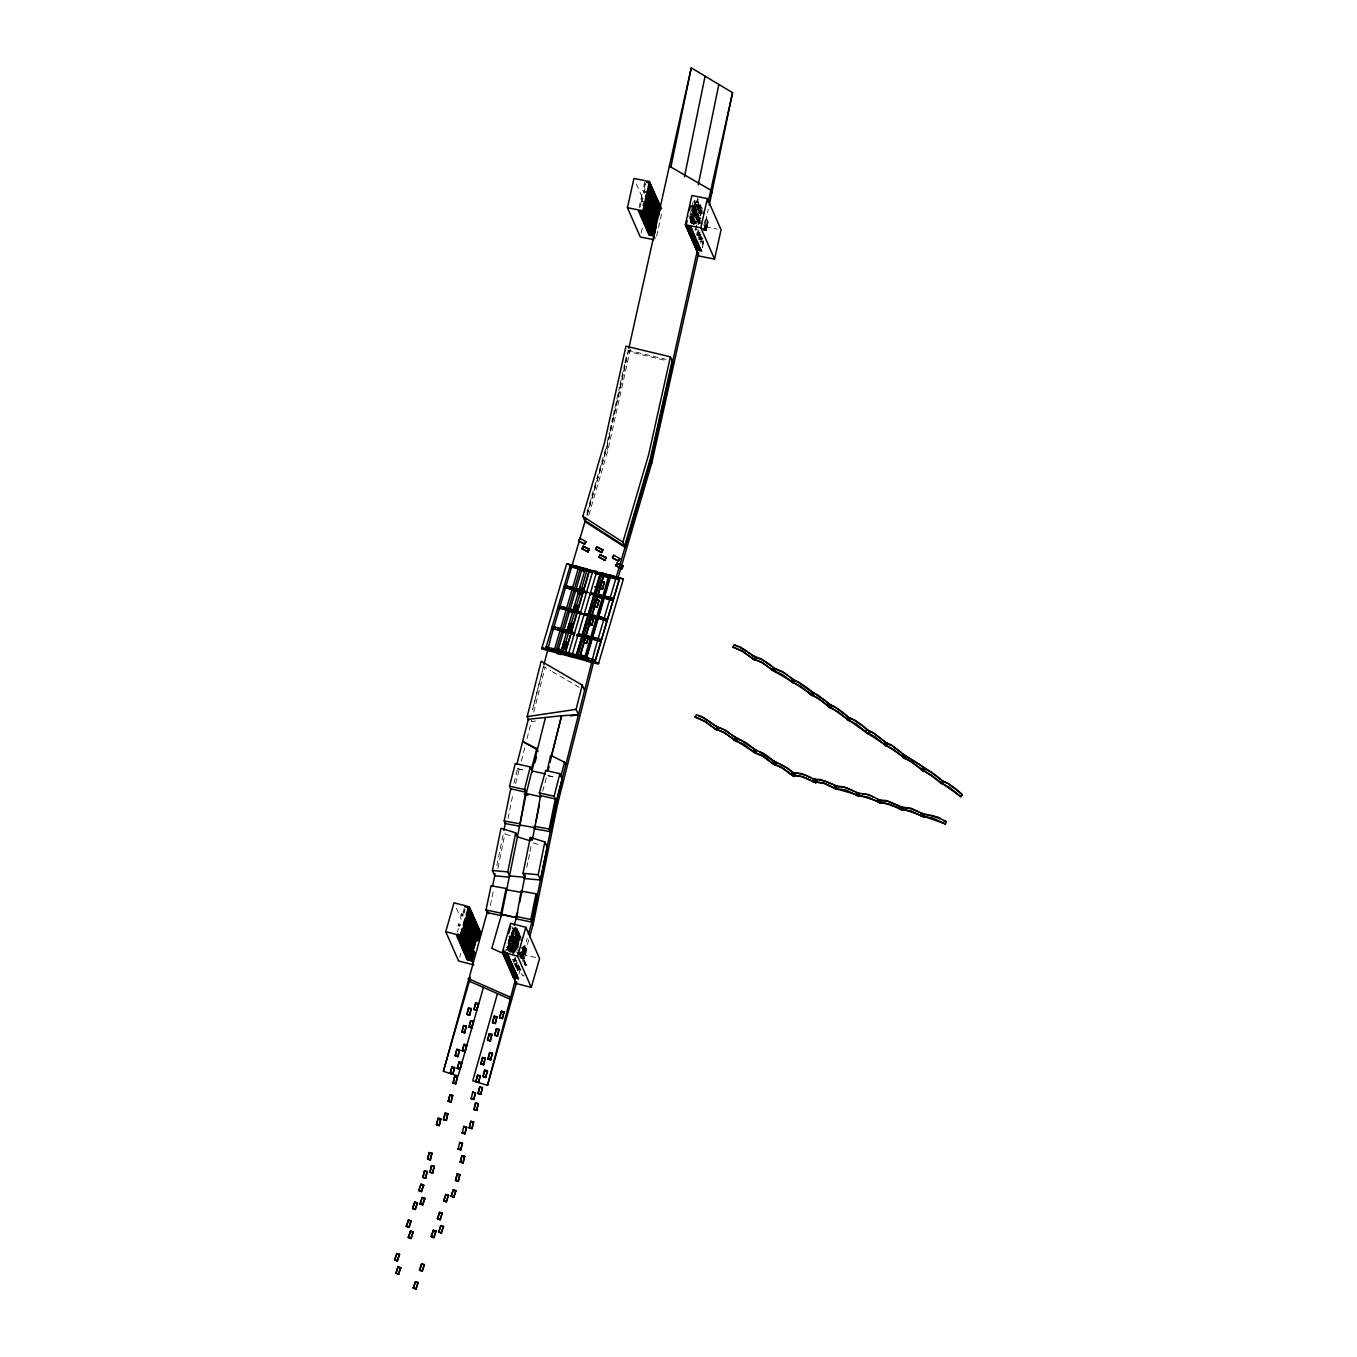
<?xml version="1.0" encoding="UTF-8"?>
<svg xmlns="http://www.w3.org/2000/svg" width="1357" height="1357" viewBox="0 0 1357 1357"><rect width="100%" height="100%" fill="white"/><g stroke="black" fill="none" stroke-linecap="round" stroke-linejoin="round"><path stroke-width="0.75" stroke-dasharray="5 3.75" d="M496.815 865.749L503.345 833.571L511.318 836.065M490.369 905.458L493.303 890.989M497.917 868.243L505.058 833.079M507.993 818.61L513.031 793.794M526.804 867.327L528.026 861.339M528.433 859.337L529.637 853.366M530.044 851.365L531.418 844.156M639.113 207.604L640.25 202.142L645.474 203.16M648.595 193.084L642.523 191.965L640.572 201.006L645.796 202.04M644.779 181.804L642.845 190.845L648.018 191.761M640.097 207.146L640.894 203.567M641.166 202.329L642.709 195.086M645.372 183.127L643.371 192.066M642.132 201.871L642.896 198.19M643.998 193.491L645.949 184.45M641.166 233.099L642.472 227.247M607.19 442.518L609.463 432.255M609.921 430.203L612.669 417.888M613.127 415.836L614.484 409.678M614.942 407.626L619.521 387.118M619.979 385.066L621.336 378.908M621.794 376.856L624.542 364.541M625 362.489L626.374 356.348M587.021 514.608L606.715 447.623L628.359 350.36M588.836 515.032L607.885 450.27L630.445 348.885M656.635 236.152L661.843 212.744M690.221 215.118L691.358 209.656L697.447 210.776M692.087 206.739L693.631 199.496M690.391 218.223L691.934 210.98L698.024 212.099M700.704 220.071L695.429 218.935L694.241 224.295L699.432 201.837L694.207 200.819L692.223 209.741M692.528 212.303L690.577 221.344L692.528 212.303L698.651 213.524L693.376 212.404L695.361 203.465L700.585 204.5L696.395 223.701L690.306 222.582M694.835 202.244L692.85 211.183L694.784 202.142L700.059 203.279L695.276 223.939L696.022 220.258L701.247 221.293M693.156 213.744L691.171 222.667L693.156 213.744L699.228 214.864M693.427 212.506L695.412 203.567M694.004 213.829L695.954 204.788L701.179 205.823L697.362 223.243M697.685 197.868L691.748 223.99L693.681 214.966L699.771 216.085M700.348 217.408L694.275 216.289L692.681 223.43L698.261 199.191M693.257 224.753L694.852 217.612L700.975 218.833M693.58 224.533L698.889 200.615M695.751 217.799L697.702 208.774L702.96 209.911M695.598 230.062L697.176 222.921L702.4 223.939M695.632 230.164L696.836 224.804M697.956 224.567L701.756 207.146L696.531 206.111L694.597 215.152M698.618 224.329L702.332 208.469M696.989 235.931L698.923 226.89M697.973 235.473L699.517 228.213M698.957 239.46L700.144 234.116L698.991 239.578M699.805 239.663L700.721 235.541L697.294 234.863M700.517 240.342L701.298 236.763L700.551 240.443M703.893 225.466L705.08 220.105M700.687 243.446L701.942 238.187L701.145 241.767M703.723 229.927L708.32 209.3M706.454 217.866L704.419 226.687M705.046 228.112C707.285 204.178 710.05 235.575 699.788 226.975M704.741 230.69L705.606 226.789L703.995 223.108M702.264 244.311L703.045 240.732M705.64 229.435L707.574 220.411L705.64 229.435L700.365 228.315M702.298 244.413L703.096 240.851M706.217 230.775L708.167 221.734L706.217 230.775L700.941 229.638M543.495 666.508L532.606 709.592L543.512 666.474L550.637 670.663M513.981 783.226L518.086 766.62M515.626 783.566L519.256 769.266M521.325 761.09L524.955 746.791M527.042 738.615L531.707 720.211M533.776 712.035L545.192 667.067M508.705 940.333L509.604 937.144L512.284 937.823L511.572 941.419M507.993 943.929L509.604 937.144M506.144 953.683C503.26 945.235 515.168 950.697 507.484 948.899M509.299 941.656L510.181 938.467L512.878 939.146L512.149 942.742M511.284 934.837L513.065 928.442L515.931 929.528L513.065 928.442M508.57 945.252L510.181 938.467M511.453 935.227L513.234 928.85M507.925 949.713L508.824 946.524L508.112 950.121M510.368 941.283L511.708 936.5L509.028 935.821M512.301 934.566L514.133 928.069M509.604 944.981L511.708 936.5M512.488 934.956L514.32 928.459M511.402 941.012L512.284 937.823M514.269 930.987L515.168 927.798L514.456 931.394L517.085 932.174L514.371 941.86L517.051 942.538M508.688 951.444L509.401 947.848L506.721 947.169M509.096 952.377L509.995 949.171M512.997 949.9L510.317 949.222L511.216 946.033M515.881 939.875L513.2 939.197L513.913 935.618M513.2 939.197L514.099 936.008M510.911 950.562L513.455 940.486L510.775 939.807L513.625 940.876L510.911 950.562L513.591 951.24L511.674 946.864L508.977 946.185M516.457 941.215L513.777 940.537L514.507 936.941M515.439 933.65L516.338 930.444L513.641 929.782L516.508 930.851L513.777 940.537M511.318 951.478L514.032 941.809L511.352 941.13L514.201 942.199L511.487 951.885M514.371 941.86L517.085 932.174M512.335 951.223L514.608 943.132L511.928 942.453M514.948 943.183L517.492 933.107L514.948 943.183L517.628 943.861M512.064 953.208L514.608 943.132M513.37 950.952L515.202 944.455L512.522 943.777L515.372 944.845L512.641 954.531M518.086 934.43C508.197 958.11 524.616 932.904 515.389 933.752M513.947 952.275L515.779 945.778L513.099 945.1L515.948 946.185L513.675 954.259M518.662 935.753L516.118 945.829L518.832 936.16L515.982 935.075L518.832 936.16M515.015 951.902L516.355 947.101L513.675 946.423L516.355 947.101M519.239 937.076L516.695 947.152L519.409 937.483L516.559 936.398L519.409 937.483M517.102 948.085L519.816 938.416M517.729 946.898L520.002 938.807M515.507 966.947L516.389 963.758L515.677 967.354M517.254 970.933L518.137 967.745L515.626 967.456M519.426 953.394L522.106 954.073L523.904 947.695L522.292 954.463L519.595 953.784M521.8 948.339L524.481 949.018L522.699 955.396L520.019 954.717M524.481 949.018L522.869 955.786L520.189 955.107M525.057 950.341L523.276 956.719L520.596 956.04L523.31 946.372L520.766 956.448L523.446 957.126C528.959 945.914 516.847 950.426 525.244 950.731M542.681 791.267L546.82 776.153M457.411 932.106L458.429 928.578M463.229 912.158L464.196 908.528M463.755 913.38L464.773 909.852M459.684 957.109L460.803 953.259M515.185 939.994L512.658 948.814L507.518 947.474L510.045 938.671L516.169 940.214L510.978 938.773L512.505 933.48M511.962 932.259L510.453 937.551L511.911 932.157M507.569 947.576L510.045 938.671M506.907 950.714L508.027 946.813M508.587 944.862L510.826 937.059M511.385 935.109L513.625 927.306M509.621 943.505L508.146 948.899L513.285 950.239M508.722 950.222L510.707 943.081M513.591 933.056L511.606 940.197L516.712 941.436M510.571 946.05L509.045 951.325L511.793 942.64L517.916 944.184M511.928 941.3L513.455 936.025M514.812 931.275L515.813 927.764L514.863 931.394M514.676 932.615L511.979 941.419L517.288 942.759M511.843 942.742L509.265 951.444M513.709 936.245L512.183 941.521L517.339 942.861L519.816 933.955L516.389 933.056M510.181 951.003L511.148 947.373M512.047 944.506L514.032 937.348M515.439 932.717L516.915 927.323M510.402 951.121L512.369 943.963L517.56 945.405M510.758 952.326L511.725 948.696M514.608 938.671L512.132 947.593L506.941 946.151M510.978 952.444L512.963 945.286L518.153 946.728M512.064 952.003L518.069 929.969L515.541 938.79L510.402 937.45M513.116 951.461L518.696 931.411L513.506 929.969M513.15 951.579L514.167 948.051L519.273 949.289M517.051 938.026L514.473 946.728L517.899 947.61M508.688 950.121L513.879 951.562L516.355 942.657M514.965 951.138L516.932 943.98M516.186 947.729L518.17 940.571M516.508 948.831L517.526 945.303M518.374 942.318L520.393 935.278L516.763 949.052M513.76 962.045L515.948 955.006M513.964 962.164L514.982 958.636M514.846 961.604L515.813 957.974M516.084 967.354L517.56 961.96L514.116 961.061M517.204 969.899L518.713 964.606L515.287 963.724M521.597 954.582L520.579 958.11L521.648 954.683M517.238 970.001L518.764 964.725M517.933 970.781L519.29 965.93L515.134 964.81M521.427 958.602L527.262 938.315M523.107 956.023L517.967 954.683L523.157 956.125L525.685 947.322L522.208 946.321M518.985 973.987L520.46 968.084M522.598 961.265L529.009 938.925M524.277 958.67L526.804 949.866L521.665 948.526M526.855 949.968L524.328 958.771L519.137 957.33M520.952 951.427L526.601 965.98L525.363 965.658L520.867 953.394M524.073 974.784L523.717 976.005L522.479 975.683L515.219 959.128M586.936 512.352L606.274 446.623M586.936 515.66L606.85 447.946L628.325 351.514L666.66 360.691M463.992 912.65L464.942 909.478M531.537 721.602L535.625 721.008M696.005 204.89L701.23 205.925M696.582 206.23L701.806 207.248M690.476 205.772L695.734 206.909L690.509 205.874M702.383 208.571L697.108 207.451L695.174 216.475M691.052 207.095L696.328 208.232M691.629 208.418L696.904 209.555M703.503 211.132L698.278 210.098L696.294 219.02L699.771 219.715M691.408 209.758L696.582 210.691M704.079 212.455L698.855 211.421L696.921 220.462M691.985 211.081L697.21 212.116M704.673 213.778L699.449 212.744L697.498 221.785M699.534 217.425L694.275 216.289M688.203 215.933L693.427 216.967M689.373 218.579L694.648 219.715M689.95 219.919L695.174 220.937M701.823 222.616L696.65 221.7M690.255 222.48L696.395 223.701M705.606 226.789L717.208 229.079M694.92 229.452L698.397 230.13M696.938 232.183L700.416 232.878M696.667 233.421L701.043 234.303M696.362 234.49L700.721 235.44M699.262 237.492L702.739 238.17M698.397 237.407L702.79 238.289M698.991 238.73L702.519 239.51M700.144 241.376L703.672 242.174L702.485 247.534L703.638 242.072L700.195 241.478M517.56 768.707L525.023 770.403M547.923 775.61L556.048 777.459M517.628 768.842L525.736 770.691M548.007 775.746L556.116 777.595M627.731 350.191L666.083 359.368M514.982 932.819L517.662 933.497M515.575 934.142L518.255 934.82M514.727 937.229L511.86 936.16L514.54 936.839L517.339 942.861M509.197 936.211L511.877 936.89M515.134 938.162L512.437 937.483L515.304 938.552M509.774 937.551L512.454 938.23M513.031 938.807L515.711 939.485M510.368 938.874L513.048 939.553M513.608 940.13L516.288 940.808M514.184 941.453L516.881 942.131M514.778 942.793L517.458 943.471M512.115 942.844L514.795 943.522M521.393 947.407L524.073 948.085M521.97 948.73L524.65 949.408M509.163 946.575L511.843 947.254M512.251 948.187L509.57 947.508L512.42 948.577M506.89 947.576L509.587 948.255M512.827 949.51L510.317 949.222M510.724 950.154L513.404 950.833M518.849 952.071L521.529 952.75M519.019 952.461L521.699 953.14M508.061 950.222L510.571 950.511M512.132 959.501L514.642 959.789M512.725 960.824L515.236 961.112M513.879 963.487L516.559 964.165M514.473 964.81L516.983 965.081M515.049 966.133L517.56 966.421M516.22 968.779L518.713 969.068M514.066 927.764L517.543 928.748L515.015 937.568L508.926 936.109M512.929 928.629L518.12 930.088M515.813 931.733L519.29 932.734L516.746 941.537L510.673 940.096M520.443 935.38L515.253 933.938L512.725 942.742L517.865 944.082M521.037 936.703L515.83 935.261L513.353 944.184L516.746 944.964M516.423 936.601L521.563 937.924M509.808 936.126L514.965 937.45M517 937.924L522.14 939.265M522.733 940.588L517.577 939.248L515.049 948.051M509.52 937.45L515.592 938.891M513.93 945.507L517.322 946.287M522.784 947.644L526.262 948.645M513.591 946.728L518.679 947.949M507.722 946.491L511.199 947.474M519.85 950.612L514.744 949.374M506.585 947.356L511.776 948.797M512.352 950.137L507.213 948.797M516.796 952.037L521.953 953.36L524.481 944.557L521.987 953.479L516.847 952.139M509.469 950.46L512.946 951.461M535.761 957.584L524.328 954.616L522.716 950.935M517.39 953.36L522.53 954.7M517.424 953.462L522.581 954.802M518.544 956.007L523.734 957.448M513.54 959.738L516.966 960.637M525.719 964.437L526.94 964.759M515.083 964.708L518.51 965.607M516.457 966.371L519.884 967.27M517.034 967.694L520.46 968.593M517.611 969.017L521.088 970.018M533.233 842.901L541.206 845.394M552.435 671.698L579.218 687.287M694.207 200.819L700.755 215.746M700.076 218.647L694.852 217.612M695.768 222.26L689.678 221.14L694.903 222.175M636.365 183.958L642.794 198.597M606.715 447.623L607.885 450.27M512.217 927.018L518.798 941.995M513.675 936.534L517.712 945.727M520.935 953.089L526.601 965.98M513.591 936.839L517.628 946.033M512.437 936.211L517.288 947.254M520.511 954.616L525.363 965.658M510.792 946.558L513.217 952.088M510.724 946.864L513.133 952.377M509.553 946.236L511.979 951.766M456.427 908.308L461.244 919.283M699.567 232.776L698.77 236.355L699.567 232.776M516.457 962.401L515.456 965.913L516.508 962.503M694.021 218.29L688.796 217.256L694.055 218.392"/><path stroke-width="1.5" d="M509.333 877.148L494.779 875.808L492.438 870.499L501.021 828.279L515.711 832.859L517.458 836.845L530.248 840.831M519.68 826.176L505.364 823.631L504.193 820.968L510.724 788.79L525.668 792.183L519.867 824.988L534.862 827.651L540.527 795.558L555.301 798.917L549.195 828.974L550.365 831.62L533.996 828.72M492.557 886.274L495.084 873.857M503.888 830.433L505.567 822.155M523.904 878.488L540.544 880.014L547.193 847.26L544.869 841.951L530.333 837.422L523.039 873.314L524.786 877.301L509.537 875.893L507.789 871.906L515.711 832.859M528.416 934.244L531.927 922.082L556.404 801.444L562.188 778.969L559.864 773.677L545.65 770.437L539.357 792.912L541.104 796.898L526.245 793.506L524.514 789.537L530.248 766.942L515.304 763.533L509.553 786.144L511.114 789.672M515.694 918.706L531.978 922.2L537.219 896.434L536.049 893.771L521.122 891.125L516.491 917.671L501.598 914.482L501.004 913.159L506.127 888.462L491.047 885.765L486.027 909.936L487.197 912.582L501.445 915.653M526.295 792.861L501.819 913.956L501.225 912.633M517.628 912.158L516.847 916.416L516.271 915.076M519.68 902.439L525.159 875.061M532.266 840.034L535.184 825.599M536.032 821.494L539.374 805.006M540.544 880.014L538.22 874.722L544.869 841.951M529.586 936.907L533.08 924.728L530.808 919.554L536.049 893.771M550.365 831.62L556.455 801.58L594.841 649.952L650.614 460.362L697.498 249.976M533.08 924.728L557.574 804.09L593.925 660.791M670.952 166.775L691.256 67.85L732.543 92.666L709.253 205.178M684.42 176.868L705.08 76.162M698.244 184.857L718.837 84.439M547.176 770.997L550.603 755.323L564.512 762.21L565.682 764.873M548.211 770.369L549.076 766.468M549.941 762.549L561.561 715.75L528.331 719.261L516.932 764.008M653.837 239.663L640.3 237L627.443 207.723L633.956 178.462L649.426 181.516L661.47 208.961M654.956 238.221L642.913 210.776L649.426 181.516M648.375 194.441L646.339 203.262M648.646 193.203L650.597 184.162M643.167 205.128L646.644 205.823L644.711 214.864L639.486 213.829M649.223 194.526L651.173 185.485M647.272 207.248L645.287 216.187L640.063 215.152M649.816 195.849L646.288 195.052L649.816 195.849L651.75 186.808M652.327 188.131L650.342 197.07M646.407 218.731L641.183 217.697L646.458 218.833L648.442 209.911M650.698 199.733L648.663 208.554M650.97 198.495L652.921 189.471M649.019 211.234L647.035 220.156L641.81 219.139M649.291 209.996L651.275 201.057M651.564 199.835L653.497 190.794M654.074 192.117L652.089 201.057M654.668 193.44L652.683 202.38M648.731 224.041L643.506 223.006L648.782 224.142L650.766 215.203L647.238 214.423M647.56 213.286L651.038 213.965L653.022 205.043M653.311 203.804L655.244 194.763M651.343 216.526L649.358 225.466L644.083 224.329L649.308 225.364M651.631 215.305L653.616 206.366M653.887 205.128L655.821 196.103M656.415 197.427L654.413 206.349M656.992 198.75L655.007 207.672M653.362 219.274L655.363 210.352M655.635 209.114L657.568 200.073M653.684 221.836L651.682 230.775L646.424 229.638L651.648 230.656M653.955 220.597L655.94 211.675M656.211 210.437L658.162 201.396M658.739 202.719L656.754 211.658M652.802 233.319L654.786 224.38L652.853 233.421L647.628 232.386M659.315 204.059L657.382 213.083L659.366 204.161M653.395 234.642L655.38 225.703L653.429 234.744L648.205 233.709M659.909 205.382L657.958 214.406L659.943 205.484M628.817 348.291L691.256 67.85M656.008 227.145L654.023 236.067L648.799 235.049M658.535 215.746L660.537 206.807M685.37 224.77L691.883 195.51L707.336 198.563L721.076 229.842L714.562 259.102L699.092 256.049L685.37 224.77L700.823 227.823L714.562 259.102M685.997 226.212L687.134 220.733M689.407 210.572L690.204 207.01M689.441 234.049L694.665 235.083L689.492 234.167L690.238 230.486M690.645 236.813L691.442 233.234M670.392 356.84L648.799 454.069L622.897 542.155L625.221 547.465L651.123 459.361L672.716 362.132L670.392 356.84L625.984 346.205L604.527 442.636L582.848 516.338L585.172 521.648L625.221 547.465M700.823 227.823L707.336 198.563M672.122 360.809L650.546 458.038L624.644 546.125L584.596 520.308M708.083 202.532L732.543 92.666M617.961 577.98L651.767 463.008L698.668 252.623M528.721 720.143L527.178 716.598L541.172 661.198L582.255 685.098L584.579 690.391M543.936 664.777L550.772 637.858L585.885 518.459M524.616 789.011L526.363 792.98L545.327 718.158M551.23 756.68L561.628 715.75L578.421 714.681L576.097 709.372L582.255 685.098M557.574 804.09L554.131 796.271L559.864 773.677M560.967 776.187L564.512 762.21M422.807 1177.248L424.47 1170.837L427.167 1171.464L425.674 1178.266L422.807 1177.248L425.674 1178.266M427.557 1158.946L429.219 1152.534L431.916 1153.162L430.423 1159.964L427.557 1158.946L430.423 1159.964M436.462 1124.597L438.124 1118.185L440.821 1118.813L439.329 1125.631L436.462 1124.597L439.329 1125.631M422.977 1177.639L424.47 1170.837M427.726 1159.336L429.219 1152.534M436.632 1125.004L438.124 1118.185M425.504 1177.876L427.167 1171.464M430.254 1159.573L431.916 1153.162M439.159 1125.224L440.821 1118.813M429.864 1172.092L431.526 1165.68L434.223 1166.308L432.73 1173.11L429.864 1172.092L432.73 1173.11M443.518 1119.44L445.181 1113.028L447.861 1113.656L446.385 1120.475L443.518 1119.44L446.385 1120.475M448.251 1101.138L449.913 1094.726L452.61 1095.353L451.135 1102.155L448.251 1101.138L451.135 1102.155M453.001 1082.835L454.663 1076.423L457.36 1077.051L455.867 1083.853L453.001 1082.835L455.867 1083.853M430.033 1172.482L431.526 1165.68M443.688 1119.847L445.181 1113.028M448.438 1101.528L449.913 1094.726M453.17 1083.225L454.663 1076.423M432.561 1172.719L434.223 1166.308M446.199 1120.068L447.861 1113.656M450.948 1101.765L452.61 1095.353M455.698 1083.463L457.36 1077.051M458.14 1149.226L459.616 1142.424L462.5 1143.442L460.837 1149.854L457.954 1148.836L460.837 1149.854M462.296 1133.197L463.772 1126.395L466.655 1127.413L464.993 1133.824L462.109 1132.807L464.993 1133.824M471.184 1098.865L472.677 1092.063L475.544 1093.08L473.881 1099.492L471.015 1098.475L473.881 1099.492M460.651 1149.464L462.313 1143.052M464.806 1133.434L466.469 1127.022M473.712 1099.102L475.374 1092.69M455.528 1180.302L457.19 1173.89L459.887 1174.517L458.395 1181.319L455.528 1180.302L458.395 1181.319M460.277 1161.982L461.94 1155.57L464.637 1156.198L463.144 1163.017L460.277 1161.982L463.144 1163.017M469.166 1127.65L470.828 1121.238L473.525 1121.866L472.049 1128.668L469.166 1127.65L472.049 1128.668M473.915 1109.348L475.578 1102.936L478.275 1103.563L476.782 1110.365L473.915 1109.348L476.782 1110.365M478.071 1093.318L479.733 1086.906L482.43 1087.534L480.938 1094.336L478.071 1093.318L480.938 1094.336M455.698 1180.692L457.19 1173.89M460.447 1162.389L461.94 1155.57M469.352 1128.04L470.828 1121.238M474.085 1109.738L475.578 1102.936M478.241 1093.708L479.733 1086.906M458.225 1180.929L459.887 1174.517M462.974 1162.61L464.637 1156.198M471.863 1128.278L473.525 1121.866M476.612 1109.975L478.275 1103.563M480.768 1093.946L482.43 1087.534M497.459 993.629L472.762 1080.698L487.485 1085.396L515.592 978.906M531.316 769.453L536.812 748.504L522.682 741.516L537.287 749.776M534.98 762.583L536.49 756.867M483.431 987.438L458.123 1076.016L443.4 1071.301L487.536 911.09L488.69 913.736M487.485 1085.396L516.763 981.552M450.185 1073.014L451.932 1066.856L454.612 1067.467L453.034 1074.269L450.185 1073.014L453.034 1074.269M455.155 1055.424L456.902 1049.266L459.599 1049.877L458.004 1056.679L455.155 1055.424L458.004 1056.679M461.872 1031.676L463.619 1025.519L466.316 1026.129L464.722 1032.931L461.872 1031.676L464.722 1032.931M466.842 1014.086L468.589 1007.929L471.286 1008.539L469.692 1015.341L466.842 1014.086L469.692 1015.341M450.337 1073.675L451.932 1066.856M455.324 1056.085L456.902 1049.266M462.042 1032.338L463.619 1025.519M467.012 1014.748L468.589 1007.929M452.882 1073.624L454.612 1067.467M469.539 1014.697L471.286 1008.539M457.852 1056.034L459.599 1049.877M464.569 1032.287L466.316 1026.129M457.309 1068.061L459.056 1061.903L461.736 1062.514L460.159 1069.333L457.309 1068.061L460.159 1069.333M462.279 1050.471L464.026 1044.313L466.706 1044.924L465.129 1051.743L462.279 1050.471L465.129 1051.743M468.996 1026.723L470.743 1020.566L473.423 1021.176L471.846 1027.995L468.996 1026.723L471.846 1027.995M473.966 1009.15L475.713 1002.976L478.41 1003.586L476.816 1010.405L473.966 1009.15L476.816 1010.405M457.462 1068.722L459.056 1061.903M462.449 1051.132L464.026 1044.313M469.149 1027.385L470.743 1020.566M474.136 1009.795L475.713 1002.976M460.006 1068.671L461.736 1062.514M464.976 1051.081L466.706 1044.924M471.693 1027.334L473.423 1021.176M476.663 1009.744L478.41 1003.586M475.849 1081.224L477.596 1075.066L480.276 1075.66L478.699 1082.479L475.849 1081.224L478.699 1082.479M480.819 1063.634L482.566 1057.476L485.246 1058.087L483.669 1064.889L480.819 1063.634L483.669 1064.889M487.536 1039.886L489.283 1033.729L491.963 1034.322L490.386 1041.141L487.536 1039.886L490.386 1041.141M492.506 1022.296L494.253 1016.139L496.95 1016.749L495.356 1023.551L492.506 1022.296L495.356 1023.551M476.002 1081.868L477.596 1075.066M480.972 1064.278L482.566 1057.476M487.689 1040.531L489.283 1033.729M492.676 1022.941L494.253 1016.139M478.546 1081.834L480.276 1075.66M483.516 1064.244L485.246 1058.087M490.233 1040.497L491.963 1034.322M495.203 1022.907L496.95 1016.749M482.973 1076.271L484.72 1070.113L487.4 1070.724L485.823 1077.526L482.973 1076.271L485.823 1077.526M487.943 1058.681L489.69 1052.523L492.37 1053.134L490.793 1059.953L487.943 1058.681L490.793 1059.953M494.66 1034.933L496.408 1028.776L499.088 1029.386L497.51 1036.205L494.66 1034.933L497.51 1036.205M499.63 1017.343L501.378 1011.186L504.058 1011.796L502.48 1018.615L499.63 1017.343L502.48 1018.615M483.126 1076.932L484.72 1070.113M488.096 1059.342L489.69 1052.523M494.813 1035.595L496.408 1028.776M499.8 1018.004L501.378 1011.186M485.653 1076.881L487.4 1070.724M490.64 1059.291L492.37 1053.134M497.357 1035.544L499.088 1029.386M502.327 1017.954L504.058 1011.796M473.814 964.912L458.581 960.96L445.741 931.682L454.018 902.812L469.251 906.781L481.311 934.227M473.016 963.08L460.973 935.635L469.251 906.781M465.061 928.375L467.588 919.554M467.944 918.35L470.421 909.427M462.72 939.621L465.247 930.8L462.754 939.722L457.614 938.382M470.998 910.751L468.521 919.673L471.049 910.869M468.759 922.217L466.18 930.919M471.591 912.091L469.064 920.894M472.168 913.414L469.641 922.217M464.467 943.59L466.995 934.786L464.501 943.692L459.361 942.369M472.745 914.737L470.268 923.642L472.796 914.839M467.622 936.211L465.095 945.032L459.938 943.692M470.506 926.186L467.928 934.888M473.339 916.06L470.794 924.863M471.083 927.509L468.504 936.211M473.915 917.383L471.388 926.186M474.492 918.706L471.965 927.526M475.086 920.046L472.592 928.951L475.12 920.148M467.368 950.222L462.228 948.882L467.419 950.324L469.946 941.521M472.83 931.496L470.251 940.197M475.662 921.369L473.135 930.173M467.961 951.545L462.805 950.205L467.995 951.647L470.523 942.844M473.406 932.819L470.828 941.521M476.239 922.692L473.712 931.496M476.816 924.015L474.288 932.819M472.049 944.285L474.577 935.482M474.916 934.261L477.41 925.338M469.692 955.532L464.552 954.192L469.743 955.633L472.27 946.83M475.154 936.805L472.575 945.507M477.986 926.661L475.459 935.482M470.285 956.855L465.129 955.515L470.336 956.956L472.864 948.153M473.203 946.932L475.73 938.128M478.563 928.001L476.036 936.805M477.257 939.553L479.733 930.648L476.307 929.749M472.032 960.824L466.876 959.501L472.066 960.943L474.611 952.122M480.31 931.971L477.783 940.774M470.455 977.244L443.4 1071.301M502.311 952.19L510.605 923.337L525.837 927.289L539.56 958.568L531.265 987.421L516.033 983.469L502.311 952.19L517.543 956.159L531.265 987.421M502.938 953.632L503.905 950.002M508.705 933.565L510.673 926.424M514.184 925.355L516.796 916.28M517.543 956.159L525.837 927.289M501.598 914.364L491.811 948.356L504.041 953.835M556.183 650.359L580.728 567.294L566.683 563.833L541.647 648.85L598.369 664.082L623.389 578.981L616.689 577.013L616.163 578.981L603.763 575.419M463.331 924.982L465.197 918.621L463.5 925.372M460.905 933.412L462.313 928.646L460.617 935.397L457.767 934.294L460.617 935.397M461.024 936.33L462.907 929.969L461.193 936.72L458.361 935.618L461.193 936.72M545.599 648.968L570.466 564.851L576.182 567.209M461.601 937.653L463.483 931.292L461.787 938.06L458.937 936.941L461.787 938.06M548.991 647.628L548.465 649.579L546.634 649.189L547.193 647.306L554.572 648.917L552.808 648.697L552.214 650.495M561.103 606.511L560.577 608.462L558.779 608.173L559.305 606.206L566.717 607.902M572.773 587.344L565.36 585.647L564.8 587.513L577.03 590.702L577.556 588.751L576.606 588.497L576.047 590.363L576.606 588.497M546.667 649.257L547.227 647.391L546.243 647.052L547.227 647.391M557.846 607.902L558.779 608.157L559.338 606.291L558.389 606.036M570.907 567.056C573.214 563.121 567.379 568.871 572.688 567.362L573.214 565.411M462.194 938.976L464.06 932.632L462.364 939.383L459.514 938.264L462.364 939.383M462.771 940.316L464.637 933.955L462.941 940.706L460.091 939.587L462.941 940.706M551.79 628.461L554.521 629.02L555.047 627.07L560.662 628.444M463.348 941.639L465.23 935.278L463.534 942.029L460.685 940.927L463.534 942.029M463.941 942.962L465.807 936.601L464.111 943.352L461.261 942.25L464.111 943.352M464.518 944.285L466.384 937.924L464.688 944.676L461.838 943.573L464.688 944.676M557.354 629.784L557.914 627.918M563.426 609.225L563.969 607.359M569.482 588.667L570.025 586.801M575.538 568.125L576.08 566.259M465.095 945.608L466.978 939.248L465.281 946.016L462.432 944.896L465.281 946.016M558.304 630.038L558.83 628.087M564.359 609.48L564.885 607.529L561.136 606.596M570.941 586.97L570.381 588.853M552.486 649.562C572.281 654.871 543.021 647.357 554.335 649.935L578.794 566.717L576.996 566.412L576.437 568.295M465.688 946.932L467.554 940.588L465.858 947.339L463.008 946.219L465.858 947.339M466.265 948.272L468.131 941.911L466.435 948.662L463.585 947.559L466.435 948.662M466.842 949.595L468.725 943.234L467.012 949.985L464.179 948.882L467.012 949.985M467.436 950.918L469.301 944.557L467.605 951.308L464.756 950.205L467.605 951.308M468.012 952.241L469.878 945.88L468.182 952.631L465.332 951.528L468.182 952.631M468.589 953.564L470.472 947.203L468.759 953.971L465.926 952.851L468.759 953.971M557.591 651.682L581.882 569.567M558.439 650.139C557.065 654.498 558.541 647.9 561.221 650.766M564.495 629.597C561.968 632.311 568.566 627.799 571.602 631.751M570.551 609.039C568.023 611.753 574.622 607.19 577.658 611.193M582.696 568.023L582.153 569.889L582.696 568.023L589.752 569.991L571.331 632.684L565.157 630.784L574.554 633.193M469.166 954.887L471.049 948.543L469.352 955.294L466.503 954.175L469.352 955.294M565.275 653.226L558.863 652.344L559.389 650.393M564.919 631.802L566.683 632.023L564.919 631.802L565.479 629.936M584.884 570.449L583.052 570.059L583.612 568.193M469.759 956.227L471.625 949.866L469.929 956.617L467.079 955.515L469.929 956.617M470.336 957.55L472.219 951.189L470.506 957.94L467.673 956.838L470.506 957.94M561.12 652.106L559.118 651.326L560.95 651.699L585.41 568.481L587.327 569.075L587.055 570.008M561.086 652.022L560.814 652.971L558.863 652.344M562.731 646.22L564.139 641.454L566.802 642.166L565.106 648.917L562.256 647.815L565.106 648.917M567.616 629.648L569.482 623.287L572.162 623.999L570.449 630.768L567.616 629.648L570.449 630.768M580.609 612.635L571.212 610.226L573.231 611.023L574.842 605.137L577.675 606.24L575.809 612.601L572.959 611.498M581.152 594.451L582.848 587.7L581.152 594.451L578.303 593.331L580.185 586.97M470.913 958.873L472.796 952.512L471.1 959.263L468.25 958.161L471.1 959.263M562.901 646.611L563.833 643.439M567.175 631.582C568.057 629.36 566.615 633.363 565.191 630.869M567.786 630.038L569.194 625.272M573.604 610.294L574.842 605.137M577.302 589.769L586.665 592.076L577.268 589.684L579.286 590.465L579.558 589.532L577.59 588.819M585.342 569.923C586.224 567.718 584.782 571.704 583.357 569.211M568.888 631.667L574.673 612.058M581 590.566L586.784 570.941M564.936 648.527L566.802 642.166M570.279 630.36L572.162 623.999M577.505 605.85L575.809 612.601M564.631 654.057L571.026 633.532L565.004 654.159L570.415 656.194M570.958 632.583L589.362 569.906L592.941 571.501M576.471 635.653L578.37 636.162L578.303 634.109L582.577 634.686M577.946 635.212L581.916 635.517L600.32 572.841L607.258 574.588L606.715 576.454L607.258 574.588M575.962 657.076L581.983 636.467L575.589 656.992L571.619 656.669M595.214 593.535L597.08 587.174L595.384 593.925M584.002 635.704L589.786 616.095M590.058 615.162L595.842 595.536M596.113 594.603L601.897 574.995M602.169 574.062L602.423 573.027L604.34 573.604L579.846 656.754L581.831 657.466L579.71 658.009L581.542 658.399L579.744 658.094L579.982 657.076M586.563 643.472L588.429 637.112L586.563 643.472L583.714 642.353L585.121 637.586M589.057 624.203L590.94 617.842L593.603 618.555L591.906 625.306L589.057 624.203L591.906 625.306M594.417 606.036L596.283 599.675L598.963 600.405L597.25 607.156L594.417 606.036L597.25 607.156M599.76 587.886L601.626 581.525L604.306 582.238L602.61 588.989L599.76 587.886L602.61 588.989M604.34 573.604L579.846 656.754L560.95 651.699M581.882 635.432L589.091 636.246L588.548 638.112L589.091 636.246M584.697 614.67L584.358 613.568L593.925 616.366L587.937 614.874L592.127 616.078L592.415 615.145L595.146 615.688L594.603 617.554L595.112 615.603L594.179 615.366L593.654 617.299L591.635 616.519M590.753 594.129L590.414 593.009L599.998 595.825L594.264 593.399M604.527 574.028L604.238 574.961L600.048 573.774M581.542 658.399L582.068 656.449L580.084 655.736M590.482 595.061L590.142 593.942L610.107 599.54L610.616 597.589L612.635 598.352L612.092 600.218L599.709 596.758L600.235 594.807L601.202 595.146L600.659 597.012L601.202 595.146M605.765 576.199L606.291 574.248M591.737 624.915L593.603 618.555M597.08 606.749L598.963 600.405M602.44 588.599L604.306 582.238M583.052 656.788C581.288 661.13 584.341 655.923 582.102 656.534M584.579 658.009L609.039 574.791L616.689 577.013M585.834 659.231L609.853 577.03M610.921 575.3L586.461 658.518C595.197 661.436 572.145 654.736 588.395 659.163M592.449 659.248L591.94 661.181L593.891 661.809L594.434 659.926L595.384 660.18L588.684 658.23L588.124 660.096M601.473 639.724L594.739 637.671L594.179 639.537M604.9 595.927L606.884 596.639L606.291 598.437M612.94 576.097L612.346 577.895M601.762 617.452L601.185 619.25M607.274 598.776L607.817 596.91M613.873 576.352L613.296 578.133M599.981 641.352L600.489 639.384L599.981 641.335L597.962 640.555L598.505 638.689M600.829 617.214L598.81 616.4L606.579 618.911L606.036 620.777L604.018 619.996L604.56 618.13L600.795 617.13L600.235 618.996M606.036 620.794L606.545 618.826L607.529 619.165M610.073 599.455L612.058 600.15L612.601 598.284L613.585 598.607M616.163 578.981C619.979 579.66 617.859 580.915 618.656 577.726L623.423 579.066M618.147 579.676L618.707 577.811M394.65 1259.788L396.821 1253.512L399.467 1254.36L397.448 1261.026L394.65 1259.788L397.448 1261.026M406.337 1226.219L408.508 1219.943L411.137 1220.791L409.135 1227.44L406.337 1226.219L409.135 1227.44M412.562 1208.307L414.75 1202.048L417.379 1202.879L415.361 1209.545L412.562 1208.307L415.361 1209.545M418.787 1190.411L420.975 1184.152L423.605 1184.983L421.603 1191.65L418.787 1190.411L421.603 1191.65M394.819 1260.178L396.821 1253.512M406.506 1226.609L408.508 1219.943M412.732 1208.714L414.75 1202.048M418.974 1190.801L420.975 1184.152M397.279 1260.619L399.467 1254.36M408.966 1227.05L411.137 1220.791M415.191 1209.155L417.379 1202.879M421.416 1191.259L423.605 1184.983M395.854 1273.087L398.042 1266.827L400.671 1267.675L398.67 1274.325L395.854 1273.087L398.67 1274.325M408.321 1237.296L410.509 1231.02L413.139 1231.868L411.137 1238.534L408.321 1237.296L411.137 1238.534M420.008 1203.727L422.197 1197.451L424.826 1198.299L422.807 1204.965L420.008 1203.727L422.807 1204.965M396.04 1273.494L398.042 1266.827M408.491 1237.686L410.509 1231.02M420.178 1204.117L422.197 1197.451M398.5 1273.935L400.671 1267.675M410.95 1238.144L413.139 1231.868M422.638 1204.558L424.826 1198.299M413.274 1287.912L415.463 1281.653L418.092 1282.484L416.09 1289.15L413.274 1287.912L416.09 1289.15M419.517 1270.016L421.688 1263.74L424.317 1264.588L422.315 1271.255L419.517 1270.016L422.315 1271.255M431.187 1236.448L433.375 1230.171L436.004 1231.02L434.003 1237.686L431.187 1236.448L434.003 1237.686M437.429 1218.552L439.6 1212.276L442.246 1213.124L440.228 1219.773L437.429 1218.552L440.228 1219.773M443.654 1200.64L445.842 1194.381L448.472 1195.212L446.453 1201.878L443.654 1200.64L446.453 1201.878M413.444 1288.302L415.463 1281.653M419.686 1270.406L421.688 1263.74M431.373 1236.838L433.375 1230.171M437.599 1218.942L439.6 1212.276M443.824 1201.047L445.842 1194.381M415.904 1288.76L418.092 1282.484M422.146 1270.847L424.317 1264.588M433.833 1237.279L436.004 1231.02M440.058 1219.383L442.246 1213.124M446.283 1201.488L448.472 1195.212M438.633 1231.851L440.821 1225.592L443.451 1226.423L441.449 1233.089L438.633 1231.851L441.449 1233.089M451.101 1196.06L453.289 1189.784L455.918 1190.632L453.9 1197.298L451.101 1196.06L453.9 1197.298M438.82 1232.258L440.821 1225.592M451.27 1196.45L453.289 1189.784M441.279 1232.699L443.451 1226.423M453.73 1196.891L455.918 1190.632M753.203 748.47L741.159 740.481L737.648 739.328L736.257 741.499L724.333 732.509L714.494 728.302L724.027 732.712L755.51 753.152L762.532 756.053L772.252 763.312L782.87 768.384L791.504 774.966L802.275 776.832L815.879 782.802L816.727 780.394L801.987 773.626L792.352 772.557L791.504 774.966L794.015 776.492L795.406 774.321L787.705 768.147L773.643 761.141L759.072 751.625M813.08 781.903L814.03 779.155L820.748 779.546L839.355 786.941M855.86 792.234L859.965 793.896L843.749 786.772L835.59 786.076L834.759 788.485C872.093 798.815 908.868 810.689 945.371 824.004L946.219 821.596L937.687 817.084L920.538 813.013M857.149 792.997L856.318 795.406L867.445 796.932L880.676 803.242L881.524 800.817L868.293 794.524L857.149 792.997L859.117 796.305L845.886 789.995L834.759 788.485L823.953 783.43L813.182 781.564L824.327 783.074L837.557 789.384L834.284 785.313M888.207 801.444L903.083 807.754L886.867 800.613L878.725 799.918L877.877 802.326L889.005 803.853L902.252 810.163L903.083 807.754L908.545 808.11M578.608 540.714L579.897 538.271L586.003 541.647L584.697 544.089L578.777 541.121L584.697 544.089M578.777 541.121L579.897 538.271M581.932 548.567L583.239 546.125L589.159 549.093L588.039 551.926L581.932 548.567L588.039 551.926M584.528 543.682L586.003 541.647M582.102 548.974L583.239 546.125M587.852 551.536L589.159 549.093M595.536 549.195L596.826 546.752L602.762 549.704L601.626 552.553L595.536 549.195L601.626 552.553M595.706 549.585L596.826 546.752M598.861 557.032L600.15 554.589L606.087 557.557L604.968 560.39L598.861 557.032L604.968 560.39M601.456 552.146L602.762 549.704M599.031 557.439L600.15 554.589M604.781 560L606.087 557.557M612.465 557.659L613.754 555.217L619.861 558.575L618.555 561.018L612.635 558.049L618.555 561.018M612.635 558.049L613.754 555.217M615.79 565.496L617.079 563.053L623.016 566.022L621.879 568.854L615.79 565.496L621.879 568.854M618.385 560.611L619.861 558.575M615.959 565.903L617.079 563.053M621.71 568.464L623.016 566.022M732.967 647.085L742.822 651.224L754.797 660.147L742.516 651.445L732.967 647.085L734.341 644.914L740.26 646.933L756.171 657.975M947.118 783.345L941.317 780.343L948.221 783.464L956.312 789.265L962.35 794.625L960.858 796.729C930.41 774.745 899.437 753.661 867.835 733.577C837.167 712.069 807.025 689.509 774.304 671.41L762.329 662.487L752.473 658.349L763.126 663.352L774.304 671.41L775.678 669.238L782.718 672.088M793.624 682.978L794.998 680.807L783.023 671.885L773.168 667.746L771.794 669.917L781.649 674.056L793.624 682.978L791.097 681.468L792.471 679.297C804.82 684.081 813.725 694.224 825.141 700.551M719.227 727.878L716.818 730.117L705.674 722.009L695.055 716.937L696.446 714.783L702.332 716.835L718.209 727.963L708.252 720.635M778.324 763.296L773.643 761.141L772.252 763.312L782.09 767.502L794.015 776.492M774.762 764.822L776.153 762.668L764.212 753.678L754.39 749.471L752.999 751.642L762.838 755.832L774.762 764.822L773.643 761.141M793.421 683.046L794.914 680.96L798.272 682.3L809.942 690.883M867.835 733.56L869.328 731.474L863.273 726.114L855.198 720.313L848.295 717.191L846.802 719.295L856.267 724.027L867.835 733.56L869.328 731.474L873.942 733.475M906.527 756.731L891.176 744.857L885.51 742.466L884.018 744.552L893.483 749.301L905.034 758.834M874.994 734.069L887.936 744.111L872.568 732.237L866.902 729.829L865.41 731.915L874.875 736.664L886.443 746.197L887.936 744.111L891.295 745.451M940.18 779.291L931.886 772.642L922.726 767.723L921.233 769.809L930.681 774.559L942.25 784.092L943.743 781.988C932.7 771.963 919.775 764.89 907.341 757.002M906.544 756.731L904.118 755.086L902.626 757.189L912.091 761.922L923.642 771.455L925.135 769.368L920.555 765.229L902.965 754.034M527.178 716.598L576.097 709.372M570.262 715.885L578.421 714.681M899.437 809.247L910.564 810.774L923.812 817.084L924.643 814.675L928.646 814.811M920.996 816.185L932.14 817.694L945.371 824.004M817.796 780.021L814.03 779.155M882.474 800.783L886.986 801.19M600.472 573.96L596.113 573.553L596.537 574.503M590.346 593.162L594.688 593.569M590.058 594.095L594.417 594.502M584.29 613.703L592.415 615.145M584.307 613.805L588.633 614.127M584.002 614.653L588.344 615.06M581.983 636.467L577.709 636.212M819.323 780.054L824.785 781.021M840.882 786.975L845.089 787.603M862.458 793.896L866.648 794.524M492.438 870.499L507.789 871.906M523.039 873.314L538.22 874.722M613.754 577.42L619.64 578.065L594.875 662.131L587.038 661.3M612.058 577.353L619.776 578.099L594.841 662.046M576.708 567.362C592.738 571.348 570.703 566.31 578.523 567.65M604.204 574.893L606.053 575.266M570.686 587.988L572.501 588.276M578.828 590.99L577.03 590.702M598.42 594.502L600.235 594.807M593.993 594.332L599.947 595.74M564.614 608.445L570.313 610.056M558.745 608.089L580.304 613.483M572.773 611.549L570.975 611.244L571.501 609.293L570.585 609.123M560.39 629.377L558.558 629.003L564.258 630.615M586.071 636.62L587.869 636.925L578.303 634.109M504.193 820.968L519.29 823.665M534.285 826.328L549.195 828.974M646.526 182.143L650.003 182.839L648.018 191.761M646.577 182.262L650.054 182.941M646 196.29L649.545 197.087L647.51 205.908M643.439 203.906L646.967 204.686L648.951 195.764M643.201 205.246L646.695 205.925M627.443 207.723L642.913 210.776M643.489 212.099L638.265 211.064L643.54 212.201L645.525 203.279M647.51 213.185L651.038 213.965M638.893 212.506L644.117 213.524L646.102 204.602M645.813 217.408L640.606 216.374L645.864 217.51L647.849 208.571M685.947 226.093L691.171 227.128M687.694 230.079L692.969 231.216M688.27 231.402L693.495 232.437M688.847 232.725L694.072 233.76M690.018 235.389L695.293 236.508L690.068 235.49M645.304 227.094L650.529 228.112L652.513 219.189M690.594 236.712L695.819 237.729M645.881 228.417L651.106 229.435L653.09 220.513M691.188 238.035L696.412 239.069M691.765 239.358L697.04 240.494M652.225 231.996L647.001 230.961L652.276 232.098L654.261 223.159M692.341 240.681L697.617 241.817L692.392 240.783M692.935 242.004L698.193 243.14L692.969 242.123M693.512 243.344L698.736 244.362M694.089 244.667L699.364 245.804M694.682 245.99L699.907 247.025M695.259 247.313L700.534 248.45L695.31 247.415M696.429 249.959L701.688 251.096M801.851 774.084L792.352 772.557M486.027 909.936L501.004 913.159M515.897 916.348L530.808 919.554M501.53 914.347L516.423 917.553M475.866 1003.637L478.563 1004.248M501.53 1011.847L504.227 1012.458M468.742 1008.59L471.439 1009.184M494.406 1016.783L497.103 1017.394M470.896 1021.227L473.593 1021.838M496.56 1029.437L499.257 1030.031M463.772 1026.163L466.469 1026.774M489.436 1034.373L492.133 1034.984M464.179 1044.975L466.876 1045.585M489.843 1053.185L492.54 1053.778M457.055 1049.911L459.752 1050.522M482.719 1058.121L485.416 1058.731M459.209 1062.565L461.906 1063.176M484.873 1070.775L487.553 1071.368M452.085 1067.501L454.782 1068.112M477.749 1075.711L480.446 1076.322M531.995 770.912L545.48 773.982M509.553 786.144L524.514 789.537M539.357 792.912L554.131 796.271M524.039 794.201L528.094 795.134M454.832 1076.813L457.53 1077.441M479.903 1087.296L482.6 1087.924M475.544 1093.08L472.677 1092.063M450.1 1095.116L452.797 1095.744M475.747 1103.326L478.444 1103.953M445.35 1113.435L448.047 1114.063M471.015 1121.628L473.712 1122.256M438.294 1118.592L440.991 1119.22M466.655 1127.413L463.772 1126.395M462.5 1143.442L459.616 1142.424M462.109 1155.977L464.806 1156.605M429.389 1152.924L432.086 1153.552M431.696 1166.07L434.393 1166.698M457.36 1174.28L460.057 1174.908M424.639 1171.227L427.336 1171.854M695.055 716.937L704.894 721.144L716.818 730.117M732.152 735.324L746.35 742.873L756.901 750.998L754.39 749.471L755.51 753.152L743.585 744.179L733.747 739.972M737.682 646.627L734.341 644.914M507.043 952.902L504.363 952.224L507.213 953.309M698.957 716.292L701.128 716.937M464.688 906.764L469.878 908.206L467.317 916.908M445.741 931.682L460.973 935.635M456.444 935.736L461.601 937.076L464.128 928.256M458.785 941.029L463.924 942.369L466.452 933.565M502.887 953.513L508.044 954.853M503.481 954.836L508.671 956.295M504.058 956.176L509.248 957.618M466.214 947.576L461.058 946.236L466.248 947.678L468.776 938.874M504.634 957.499L509.791 958.839M505.228 958.822L510.368 960.162M505.805 960.145L510.995 961.587M506.382 961.468L511.572 962.91M468.538 952.868L463.399 951.528L468.589 952.987L471.116 944.167M506.975 962.792L512.115 964.132M469.115 954.192L463.975 952.868L469.166 954.31L471.693 945.507M507.552 964.132L512.692 965.455M508.129 965.455L513.319 966.896M508.705 966.778L513.913 968.219M509.299 968.101L514.439 969.441M471.439 959.501L466.299 958.161L471.49 959.603L474.017 950.799M509.876 969.424L515.015 970.764M510.453 970.747L515.643 972.206L510.503 970.866M512.2 974.733L517.39 976.175L512.251 974.835M512.793 976.056L517.984 977.498L512.827 976.158M909.784 808.365L918.536 811.91M931.343 815.303L940.096 818.831M571.45 565.191L566.683 563.833M572.094 565.36L616.265 577.149M592.721 571.534L583.323 569.126L589.498 571.026M596.503 572.535L604.069 574.554M612.618 576.962L606.952 575.436L612.669 577.013M578.269 568.668L592.449 572.467M583.086 570.144L572.688 567.362M594.264 573.129L610.362 577.183M604.476 582.628L601.626 581.525M594.587 586.852L597.267 587.564M564.444 585.478L567.192 586.037L566.632 587.92L586.36 592.941M579.558 589.532L583.714 590.651M606.884 596.656L610.633 597.572M570.652 587.92L576.369 589.515M590.448 593.094L597.979 595.028M600.93 596.079L606.596 597.589L604.628 596.859M583.442 591.584L579.286 590.465M612.058 600.15L613.042 600.472M578.303 593.331L580.983 594.044M599.132 600.795L596.283 599.675M575.012 605.527L577.675 606.24M573.197 610.938L582.119 614.144M577.387 612.126L604.052 620.081M606.002 620.692L606.986 621.031M591.398 617.537L596.096 618.707M593.772 618.945L590.94 617.842M552.333 626.578L555.047 627.053M582.153 634.499C585.63 633.142 591.194 638.791 585.579 637.061M588.819 637.179L594.468 638.604M576.742 634.72L592.246 638.91M597.996 640.64L578.065 635.127L578.37 636.162M599.947 641.25L600.93 641.59M590.074 639.351L585.342 638.078M583.714 642.353L586.377 643.065M566.972 642.556L564.139 641.454M584.85 657.076L556.489 649.511M580.033 657.161L571.891 655.736L596.758 571.518L592.975 570.5L568.753 652.717M557.099 653.633L560.628 654.583M757.189 657.891L762.278 659.909M809.586 694.038L819.051 698.77L830.62 708.303M939.841 782.446L949.289 787.196L960.858 796.729M453.459 1190.191L456.088 1191.022M421.145 1184.542L423.774 1185.373M446.012 1194.771L448.641 1195.619M422.366 1197.858L424.995 1198.689M414.92 1202.438L417.549 1203.286M439.787 1212.666L442.416 1213.514M440.991 1225.982L443.62 1226.83M408.694 1220.333L411.324 1221.181M433.545 1230.578L436.174 1231.41M410.679 1231.427L413.308 1232.258M397.007 1253.902L399.637 1254.75M421.857 1264.147L424.504 1264.978M398.212 1267.217L400.858 1268.066M415.632 1282.043L418.261 1282.874M846.361 787.942L848.905 788.824M867.92 794.863L870.482 795.745M803.107 774.423L805.668 775.322M835.59 786.076L838.405 786.975M921.844 813.776L924.643 814.675L911.412 808.365L900.285 806.838L902.252 810.163M943.403 820.697L946.219 821.596M816.727 780.394L812.606 778.731M597.691 595.96L599.709 596.758M598.573 617.418L600.54 618.147L594.875 616.621M592.788 637.044L594.739 637.671M587.835 636.84L585.902 636.212M586.733 657.585L588.684 658.213M591.94 661.181L593.925 661.877L594.434 659.926M826.023 781.411L832.299 784.227M739.039 647.035L747.419 651.547M720.567 728.302L723.196 729.388M832.927 706.471L835.488 707.574M851.518 719.108L852.807 719.617M545.735 649.002L549.5 650.495M592.67 572.433L589.125 570.924M583.34 590.549L588.446 592.67M586.614 592.975L583.069 591.482M580.83 612.601L577.251 611.023M571.229 631.65L574.774 633.142M571.297 632.599L574.503 634.075M570.652 633.431L574.198 634.94M564.902 653.124L570.042 655.312M702.451 717.446L707.065 719.855M779.664 763.804L785.449 766.993M871.839 796.322L873.552 797.119M850.279 789.401L853.858 791.148M807.042 775.882L810.621 777.629M597.012 547.142L602.932 550.111M583.408 546.532L589.328 549.483M600.337 554.996L606.257 557.948M617.265 563.46L623.185 566.412M854.096 720.194L862.357 725.808M724.282 729.93L730.456 734.001M836.726 708.218L839.932 710.22M892.55 746.096L901.201 752.473M948.356 783.99L955.396 788.96M669.357 166.182L710.847 190.15L712.001 192.813M877.419 799.171L880.676 803.242M815.879 782.802L802.649 776.492L791.504 774.966L792.895 772.812L786.687 767.858M763.397 660.537L771.98 666.745M756.358 657.687L753.847 656.177L761.04 658.823L769.436 664.184L775.678 669.238L773.168 667.746L774.304 671.41M794.998 680.807L789.486 676.821M718.396 727.657L715.885 726.148L725.707 730.337L737.648 739.328M582.848 516.338L622.897 542.155M783.82 672.75L787.789 675.515M794.914 680.96L792.488 679.314L790.995 681.401L800.46 686.15L812.012 695.683L813.505 693.58L811.079 691.934L817.983 695.038L832.112 706.217M832.112 706.217L826.786 701.942M848.295 717.191L850.72 718.837L834.165 706.335L829.687 704.571L828.194 706.658L837.659 711.407L849.228 720.94L848.295 717.191L841.086 711.051M869.328 731.474L864.002 727.199M962.35 794.625L957.024 790.368M748.962 652.683L753.644 656.483M647.798 193.101L645.762 201.939M650.122 198.41L648.086 207.231M651.869 202.397L649.833 211.217M652.446 203.72L650.41 212.54M654.193 207.689L652.157 216.526M654.769 209.012L652.734 217.849M656.517 212.998L654.481 221.819M649.596 212.557L647.611 221.479L642.387 220.462M650.19 213.88L648.188 222.819L642.981 221.785M651.937 217.866L649.935 226.789L644.711 225.754M650.614 460.362L651.767 463.008M608.207 577.607L603.509 576.42M600.744 573.027L582.255 635.534M584.579 571.297L579.897 570.11M580.728 591.499L574.91 611.04M595.706 638.011L595.129 639.792M584.087 614.5L584.426 615.603M565.36 585.647L564.834 587.598L563.901 587.344M583.731 636.637L578.201 655.227M572.467 612.397L567.786 611.227M585.088 656.076L580.389 654.888M568.617 632.599L563.07 651.19M566.412 632.956L561.73 631.768M576.25 656.143L571.925 655.821L572.315 656.703M560.102 630.327L574.282 634.126L554.521 629.02M561.459 649.749L556.777 648.578M536.812 748.504L537.983 751.167M530.248 766.942L532.487 772.099M530.333 837.422L531.486 840.068M521.122 891.125L521.716 892.448L506.721 889.785L506.127 888.462M468.08 908.596L466.197 914.957M467.012 918.231L464.433 926.933M469.335 923.54L466.757 932.242M471.659 928.85L469.081 937.551M473.983 934.142L471.422 942.844M464.705 929.579L462.177 938.399L457.038 937.059M465.875 932.242L463.348 941.046L458.191 939.706M468.199 937.551L465.672 946.355L460.532 945.015M735.138 737.801L736.257 741.499M922.726 767.723L923.642 771.455M885.51 742.466L886.443 746.197M657.059 214.219L655.109 223.26L657.059 214.219M458.7 924.27L458.361 925.491L459.582 925.813L459.938 924.592L458.7 924.27M461.584 914.245L461.227 915.466L462.466 915.788L462.822 914.567L461.584 914.245M468.131 920.775L465.638 929.698L468.165 920.894M469.878 924.762L467.385 933.667L469.878 924.762M469.318 940.096L466.791 948.899L461.685 947.661L466.842 949.001L469.318 940.096M472.202 930.071L469.709 938.976L472.202 930.071M473.389 949.374L470.862 958.178L465.773 956.939L470.913 958.279L473.44 949.476M476.273 939.349L473.797 948.255L476.273 939.349M479.157 929.324L476.663 938.23L479.191 929.426M509.096 943.183L508.756 944.404L509.978 944.726L510.334 943.505L509.096 943.183M511.979 933.158L511.64 934.379L512.861 934.702L513.217 933.48L511.979 933.158M465.773 919.944L464.077 926.695L465.773 919.944M468.657 909.919L466.961 916.67L468.657 909.919M466.367 921.267L464.654 928.035L466.367 921.267M469.234 911.242L467.537 918.011L469.234 911.242M553.249 626.764L552.723 628.715L553.283 626.832M466.944 922.607L465.247 929.358L466.944 922.607M469.827 912.566L468.114 919.334L469.827 912.566M470.404 913.906L468.708 920.657L470.404 913.906M467.52 923.93L465.824 930.681L467.52 923.93M468.114 925.253L466.401 932.005L468.114 925.253M470.981 915.229L469.285 921.98L470.981 915.229M468.691 926.577L466.995 933.328L468.691 926.577M471.574 916.552L469.861 923.303L471.574 916.552M472.151 917.875L470.455 924.626L472.151 917.875M469.268 927.9L467.571 934.651L469.268 927.9M469.861 929.223L468.148 935.991L469.861 929.223M472.728 919.198L471.032 925.966L472.728 919.198M470.438 930.563L468.742 937.314L470.438 930.563M473.322 920.521L471.608 927.289L473.322 920.521M471.015 931.886L469.318 938.637L471.015 931.886M473.898 921.861L472.202 928.612L473.898 921.861M471.591 933.209L469.895 939.96L471.591 933.209M474.475 923.184L472.779 929.935L474.475 923.184M472.185 934.532L470.489 941.283L472.185 934.532M475.069 924.507L473.356 931.258L475.069 924.507M472.762 935.855L471.066 942.606L472.762 935.855M475.645 925.83L473.949 932.581L475.645 925.83M476.222 927.153L474.526 933.921L476.222 927.153M473.339 937.178L471.642 943.946L473.339 937.178M473.932 938.518L472.219 945.269L473.932 938.518M476.799 928.493L475.103 935.244L476.799 928.493M474.509 939.841L472.813 946.592L474.509 939.841M477.393 929.816L475.696 936.567L477.393 929.816M477.969 931.139L476.273 937.891L477.969 931.139M478.546 932.463L476.85 939.214L478.546 932.463M581.033 641.64L579.337 648.392L581.033 641.64M586.394 623.491L584.68 630.242L586.394 623.491M591.737 605.324L590.041 612.075L591.737 605.324M691.748 228.451L686.523 227.433L691.748 228.451M692.324 229.774L687.117 228.756L692.375 229.893M701.06 249.671L695.836 248.636L701.06 249.671M507.62 954.225L504.94 953.547L507.62 954.225M508.197 955.565L505.516 954.887L508.197 955.565M508.79 956.889L506.11 956.21L508.79 956.889M509.367 958.212L506.687 957.533L509.367 958.212M509.944 959.535L507.264 958.856L509.944 959.535M510.537 960.858L507.857 960.179L510.537 960.858M511.114 962.181L508.434 961.502L511.114 962.181M511.691 963.521L509.011 962.842L511.691 963.521M512.284 964.844L509.587 964.165L512.284 964.844M512.861 966.167L510.181 965.489L512.861 966.167M513.438 967.49L510.758 966.812L513.438 967.49M514.032 968.813L511.335 968.135L514.032 968.813M514.608 970.136L511.928 969.475L514.608 970.136M515.185 971.476L512.505 970.798L515.185 971.476M515.779 972.799L513.082 972.121L515.779 972.799M516.355 974.122L513.675 973.444L516.355 974.122M516.932 975.446L514.252 974.767L516.932 975.446M517.509 976.769L514.829 976.09L517.509 976.769M516.186 973.41L511.046 972.087L516.186 973.41M516.763 974.75L511.623 973.41L516.763 974.75M518.51 978.719L513.37 977.379L518.51 978.719M578.523 591.856L573.79 590.583L578.523 591.856M602.152 598.166L597.419 596.893L602.186 598.233M598.607 663.064L541.918 647.917L598.607 663.064M510.351 997.174L468.148 978.55L469.318 981.213L511.521 999.821L510.351 997.174"/></g></svg>
